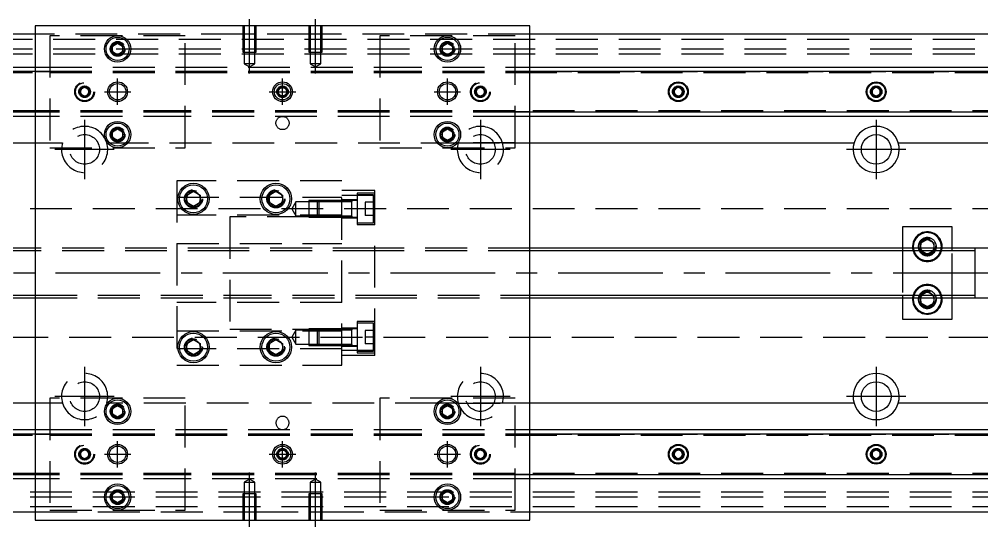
# Model space of a CAD drawing. Extents: x -10 to 725, y -280 to 77.
# Drawn here: x 180.2 to 472, y -77 to 77 of the extents above; entities that cross this region are included whole.
import ezdxf

# ---------------------------------------------------------------- set-up
doc = ezdxf.new("R2010")
doc.units = 0
doc.linetypes.add('CENTER', pattern=[50.8, 31.75, -6.35, 6.35, -6.35])
doc.linetypes.add('DASHED', pattern=[19.05, 12.7, -6.35])
doc.layers.get('0').update_dxf_attribs({"linetype": 'CONTINUOUS'})
doc.layers.add('CENTER', color=1, linetype='CENTER')

msp = doc.modelspace()

# ---------------------------------------------------------------- linework, layer by layer
at = {"color": 7, "linetype": 'CONTINUOUS'}
for p, q in [((185, 75), (185, -75)), ((335, 75), (185, 75)), ((335, -75), (335, 75)), ((185, 72.5), (0, 72.5)), ((520, 72.5), (335, 72.5)), ((208.5, 68.866026), (210, 69.73205)), ((208.5, 67.133974), (208.5, 68.866026)), ((210, 66.26795), (208.5, 67.133974)), ((210, 69.73205), (211.5, 68.866026)), ((211.5, 67.133974), (210, 66.26795)), ((211.5, 68.866026), (211.5, 67.133974)), ((308.5, 68.866026), (310, 69.73205)), ((308.5, 67.133974), (308.5, 68.866026)), ((310, 66.26795), (308.5, 67.133974)), ((310, 69.73205), (311.5, 68.866026)), ((311.5, 67.133974), (310, 66.26795)), ((311.5, 68.866026), (311.5, 67.133974)), ((0, 62.5), (185, 62.5)), ((335, 62.5), (520, 62.5)), ((0, 61.247728), (185, 61.247728)), ((335, 61.247728), (520, 61.247728)), ((378.75, 55.721688), (380, 56.443376)), ((378.75, 54.278312), (378.75, 55.721688)), ((380, 56.443376), (381.25, 55.721688)), ((381.25, 55.721688), (381.25, 54.278312)), ((438.75, 55.721688), (440, 56.443376)), ((438.75, 54.278312), (438.75, 55.721688)), ((440, 56.443376), (441.25, 55.721688)), ((441.25, 55.721688), (441.25, 54.278312)), ((380, 53.556624), (378.75, 54.278312)), ((381.25, 54.278312), (380, 53.556624)), ((440, 53.556624), (438.75, 54.278312)), ((441.25, 54.278312), (440, 53.556624)), ((185, 48.752272), (0, 48.752272)), ((185, 47.5), (0, 47.5)), ((520, 48.752272), (335, 48.752272)), ((520, 47.5), (335, 47.5)), ((208.5, 42.866026), (210, 43.73205)), ((208.5, 41.133974), (208.5, 42.866026)), ((210, 40.26795), (208.5, 41.133974)), ((210, 43.73205), (211.5, 42.866026)), ((211.5, 41.133974), (210, 40.26795)), ((211.5, 42.866026), (211.5, 41.133974)), ((308.5, 42.866026), (310, 43.73205)), ((308.5, 41.133974), (308.5, 42.866026)), ((310, 40.26795), (308.5, 41.133974)), ((310, 43.73205), (311.5, 42.866026)), ((311.5, 41.133974), (310, 40.26795)), ((311.5, 42.866026), (311.5, 41.133974)), ((86.708204, 39.5), (185, 39.5)), ((335, 39.5), (433.291796, 39.5)), ((446.708204, 39.5), (520, 39.5)), ((231, 23.6547), (233, 24.809402)), ((231, 21.3453), (231, 23.6547)), ((233, 24.809402), (235, 23.6547)), ((235, 23.6547), (235, 21.3453)), ((256, 23.6547), (258, 24.809402)), ((256, 21.3453), (256, 23.6547)), ((258, 24.809402), (260, 23.6547)), ((260, 23.6547), (260, 21.3453)), ((233, 20.190598), (231, 21.3453)), ((235, 21.3453), (233, 20.190598)), ((258, 20.190598), (256, 21.3453)), ((260, 21.3453), (258, 20.190598)), ((463, 14), (448, 14)), ((448, 14), (448, 7.5)), ((463, 7.5), (463, 14)), ((453.5, 9.1547), (455.5, 10.309402)), ((453.5, 7.5), (453.5, 9.1547)), ((455.5, 10.309402), (457.5, 9.1547)), ((457.5, 9.1547), (457.5, 7.5)), ((185, 7.5), (40.5, 7.5)), ((470, 7.5), (335, 7.5)), ((470, 7.5), (469.995, 7.5)), ((470, -7.500006), (470, 7.500006)), ((470, 6.75), (470, 7.500006)), ((470, 6.951128), (470, 7.5)), ((475, 7.5), (470, 7.5)), ((470.005, 7.5), (470, 7.5)), ((470, -6.951128), (470, 6.951128)), ((470, -6.75), (470, 6.75)), ((40.5, -7.5), (185, -7.5)), ((335, -7.5), (470, -7.5)), ((448, -7.5), (448, -14)), ((453.5, -9.1547), (453.5, -7.5)), ((457.5, -7.5), (457.5, -9.1547)), ((463, -14), (463, -7.5)), ((469.995, -7.5), (470, -7.5)), ((470, -7.500006), (470, -6.75)), ((470, -7.5), (470, -6.951128)), ((470, -7.5), (475, -7.5)), ((470, -7.5), (470.005, -7.5)), ((455.5, -10.309402), (453.5, -9.1547)), ((457.5, -9.1547), (455.5, -10.309402)), ((448, -14), (463, -14)), ((231, -21.3453), (233, -20.190598)), ((233, -20.190598), (235, -21.3453)), ((256, -21.3453), (258, -20.190598)), ((258, -20.190598), (260, -21.3453)), ((231, -23.6547), (231, -21.3453)), ((235, -21.3453), (235, -23.6547)), ((256, -23.6547), (256, -21.3453)), ((260, -21.3453), (260, -23.6547)), ((233, -24.809402), (231, -23.6547)), ((235, -23.6547), (233, -24.809402)), ((258, -24.809402), (256, -23.6547)), ((260, -23.6547), (258, -24.809402)), ((185, -39.5), (86.708204, -39.5)), ((208.5, -41.133974), (210, -40.26795)), ((210, -40.26795), (211.5, -41.133974)), ((308.5, -41.133974), (310, -40.26795)), ((310, -40.26795), (311.5, -41.133974)), ((433.291796, -39.5), (335, -39.5)), ((520, -39.5), (446.708204, -39.5)), ((208.5, -42.866026), (208.5, -41.133974)), ((210, -43.73205), (208.5, -42.866026)), ((211.5, -42.866026), (210, -43.73205)), ((211.5, -41.133974), (211.5, -42.866026)), ((308.5, -42.866026), (308.5, -41.133974)), ((310, -43.73205), (308.5, -42.866026)), ((311.5, -42.866026), (310, -43.73205)), ((311.5, -41.133974), (311.5, -42.866026)), ((0, -47.5), (185, -47.5)), ((0, -48.752272), (185, -48.752272)), ((335, -47.5), (520, -47.5)), ((335, -48.752272), (520, -48.752272)), ((378.75, -54.278312), (380, -53.556624)), ((378.75, -55.721688), (378.75, -54.278312)), ((380, -53.556624), (381.25, -54.278312)), ((381.25, -54.278312), (381.25, -55.721688)), ((438.75, -54.278312), (440, -53.556624)), ((438.75, -55.721688), (438.75, -54.278312)), ((440, -53.556624), (441.25, -54.278312)), ((441.25, -54.278312), (441.25, -55.721688)), ((380, -56.443376), (378.75, -55.721688)), ((381.25, -55.721688), (380, -56.443376)), ((440, -56.443376), (438.75, -55.721688)), ((441.25, -55.721688), (440, -56.443376)), ((185, -61.247728), (0, -61.247728)), ((520, -61.247728), (335, -61.247728)), ((185, -62.5), (0, -62.5)), ((520, -62.5), (335, -62.5)), ((208.5, -67.133974), (210, -66.26795)), ((210, -66.26795), (211.5, -67.133974)), ((308.5, -67.133974), (310, -66.26795)), ((310, -66.26795), (311.5, -67.133974)), ((208.5, -68.866026), (208.5, -67.133974)), ((210, -69.73205), (208.5, -68.866026)), ((211.5, -68.866026), (210, -69.73205)), ((211.5, -67.133974), (211.5, -68.866026)), ((308.5, -68.866026), (308.5, -67.133974)), ((310, -69.73205), (308.5, -68.866026)), ((311.5, -68.866026), (310, -69.73205)), ((311.5, -67.133974), (311.5, -68.866026)), ((0, -72.5), (185, -72.5)), ((335, -72.5), (520, -72.5)), ((185, -75), (335, -75))]:
    msp.add_line(p, q, dxfattribs=at)
at = {"color": 3, "linetype": 'DASHED'}
for p, q in [((248.000006, 75), (248.000006, 67)), ((248.35, 75), (248.35, 67)), ((251.65, 67), (251.65, 75)), ((251.999994, 67), (251.999994, 75)), ((268.000006, 75), (268.000006, 67)), ((268.35, 75), (268.35, 67)), ((271.65, 67), (271.65, 75)), ((271.999994, 67), (271.999994, 75)), ((0, 71), (520, 71)), ((248.000006, 72.5), (185, 72.5)), ((230.5, 72), (189.5, 72)), ((189.5, 72), (189.5, 38)), ((230.5, 38), (230.5, 72)), ((251.999994, 72.5), (248.000006, 72.5)), ((268.000006, 72.5), (251.999994, 72.5)), ((271.999994, 72.5), (268.000006, 72.5)), ((335, 72.5), (271.999994, 72.5)), ((289.5, 72), (289.5, 38)), ((330.5, 72), (289.5, 72)), ((330.5, 38), (330.5, 72)), ((0, 68), (520, 68)), ((211.973226, 68.326156), (212, 68)), ((311.973226, 68.326156), (312, 68)), ((0, 66.5), (520, 66.5)), ((248.000006, 67), (251.999994, 67)), ((248.35, 67), (248.35, 63.5)), ((251.65, 63.5), (251.65, 67)), ((268.000006, 67), (271.999994, 67)), ((268.35, 67), (268.35, 63.5)), ((271.65, 63.5), (271.65, 67)), ((185, 62.5), (189.5, 62.5)), ((189.5, 62.5), (230.5, 62.5)), ((230.5, 62.5), (289.5, 62.5)), ((251.65, 63.5), (248.35, 63.5)), ((248.35, 63.5), (250, 62.547372)), ((250, 62.547372), (251.65, 63.5)), ((271.65, 63.5), (268.35, 63.5)), ((268.35, 63.5), (270, 62.547372)), ((270, 62.547372), (271.65, 63.5)), ((289.5, 62.5), (330.5, 62.5)), ((330.5, 62.5), (335, 62.5)), ((0, 61.1147), (185, 61.1147)), ((0, 61.1), (189.5, 61.1)), ((0, 60.8), (189.5, 60.8)), ((185, 61.247728), (189.5, 61.247728)), ((185, 61.1147), (189.5, 61.1147)), ((189.5, 61.247728), (230.5, 61.247728)), ((189.5, 61.1147), (230.5, 61.1147)), ((189.5, 61.1), (230.5, 61.1)), ((189.5, 60.8), (230.5, 60.8)), ((230.5, 61.247728), (289.5, 61.247728)), ((230.5, 61.1147), (289.5, 61.1147)), ((230.5, 61.1), (289.5, 61.1)), ((230.5, 60.8), (289.5, 60.8)), ((289.5, 61.247728), (330.5, 61.247728)), ((289.5, 61.1147), (330.5, 61.1147)), ((289.5, 61.1), (330.5, 61.1)), ((289.5, 60.8), (330.5, 60.8)), ((330.5, 61.247728), (335, 61.247728)), ((330.5, 61.1147), (335, 61.1147)), ((330.5, 61.1), (520, 61.1)), ((330.5, 60.8), (520, 60.8)), ((335, 61.1147), (520, 61.1147)), ((198.75, 55.721688), (200, 56.443376)), ((198.75, 54.278312), (198.75, 55.721688)), ((200, 56.443376), (201.25, 55.721688)), ((201.25, 55.721688), (201.25, 54.278312)), ((318.75, 55.721688), (320, 56.443376)), ((318.75, 54.278312), (318.75, 55.721688)), ((320, 56.443376), (321.25, 55.721688)), ((321.25, 55.721688), (321.25, 54.278312)), ((198.5, 55), (198.52041, 55.24661)), ((200, 53.556624), (198.75, 54.278312)), ((201.25, 54.278312), (200, 53.556624)), ((318.5, 55), (318.52041, 55.24661)), ((320, 53.556624), (318.75, 54.278312)), ((321.25, 54.278312), (320, 53.556624)), ((378.5, 55), (378.52041, 55.24661)), ((438.5, 55), (438.52041, 55.24661)), ((189.5, 49.2), (0, 49.2)), ((189.5, 48.9), (0, 48.9)), ((185, 48.8853), (0, 48.8853)), ((189.5, 48.8853), (185, 48.8853)), ((189.5, 48.752272), (185, 48.752272)), ((189.5, 47.5), (185, 47.5)), ((230.5, 49.2), (189.5, 49.2)), ((230.5, 48.9), (189.5, 48.9)), ((230.5, 48.8853), (189.5, 48.8853)), ((230.5, 48.752272), (189.5, 48.752272)), ((230.5, 47.5), (189.5, 47.5)), ((289.5, 49.2), (230.5, 49.2)), ((289.5, 48.9), (230.5, 48.9)), ((289.5, 48.8853), (230.5, 48.8853)), ((289.5, 48.752272), (230.5, 48.752272)), ((289.5, 47.5), (230.5, 47.5)), ((330.5, 49.2), (289.5, 49.2)), ((330.5, 48.9), (289.5, 48.9)), ((330.5, 48.8853), (289.5, 48.8853)), ((330.5, 48.752272), (289.5, 48.752272)), ((330.5, 47.5), (289.5, 47.5)), ((520, 49.2), (330.5, 49.2)), ((520, 48.9), (330.5, 48.9)), ((335, 48.8853), (330.5, 48.8853)), ((335, 48.752272), (330.5, 48.752272)), ((335, 47.5), (330.5, 47.5)), ((520, 48.8853), (335, 48.8853)), ((208, 42), (208.030168, 42.346066)), ((311.973226, 42.326156), (312, 42)), ((185, 39.5), (193.291796, 39.5)), ((189.5, 38), (230.5, 38)), ((206.708204, 39.5), (306.877502, 39.5)), ((289.5, 38), (330.5, 38)), ((306.877502, 39.5), (307.55051, 39.5)), ((307.55051, 39.5), (312.44949, 39.5)), ((312.44949, 39.5), (313.122498, 39.5)), ((313.122498, 39.5), (330.5, 39.5)), ((330.5, 39.5), (313.291796, 39.5)), ((326.708204, 39.5), (335, 39.5)), ((228, 28), (228, -28)), ((278, 28), (228, 28)), ((278, -28), (278, 28)), ((288, 25), (278, 25)), ((288, 23.49468), (278, 23.49468)), ((282.6, 24.235572), (282.6, 14.735572)), ((288, 24.235572), (282.6, 24.235572)), ((287.6, 23.735572), (282.6, 23.735572)), ((287.6, 15.235572), (287.6, 23.735572)), ((288, 23.49468), (288, 25)), ((288, -23.49468), (288, 23.49468)), ((228, 23), (278, 23)), ((230.5, 22.5), (230.512884, 22.753488)), ((255.5, 22.5), (255.52689, 22.865682)), ((264, 21.585572), (262.787564, 19.485572)), ((264, 17.385572), (264, 21.585572)), ((268, 21.585572), (264, 21.585572)), ((268, 21.985566), (268, 16.985576)), ((270.999994, 21.985566), (268, 21.985566)), ((270.6, 21.585572), (268, 21.585572)), ((271, 21.985572), (270.6, 21.585572)), ((270.6, 17.385572), (270.6, 21.585572)), ((278, 21.585572), (270.6, 21.585572)), ((278, 21.985566), (270.999994, 21.985566)), ((271, 21.985572), (271, 16.985572)), ((278, 21.985572), (271, 21.985572)), ((282.6, 22.235572), (278, 22.235572)), ((281.005, 21.985572), (278, 21.985572)), ((281, 21.585572), (278, 21.585572)), ((282.6, 21.985572), (280.995, 21.985572)), ((281, 16.985566), (281, 21.985576)), ((281, 16.985566), (281, 21.985576)), ((281, 21.585572), (281, 21.985576)), ((281, 21.728174), (281, 21.985572)), ((281, 21.985572), (281, 21.728122)), ((281, 17.24302), (281, 21.728174)), ((281, 17.385572), (281, 21.585572)), ((285.1, 21.485572), (285.1, 19.485572)), ((287.6, 21.485572), (285.1, 21.485572)), ((520, 19.5), (61.969694, 19.5)), ((262.787564, 19.485572), (264, 17.385572)), ((287.6, 19.485572), (285.1, 19.485572)), ((285.1, 19.485572), (285.1, 17.485572)), ((278, 17.5), (228, 17.5)), ((244, 17), (244, -17)), ((268, 17), (244, 17)), ((264, 17.385572), (268, 17.385572)), ((268, 17.385572), (270.6, 17.385572)), ((270.985572, 17), (268, 17)), ((268, 16.985576), (270.999994, 16.985576)), ((270.6, 17.385572), (278, 17.385572)), ((270.6, 17.385572), (271, 16.985572)), ((278, 17), (270.985572, 17)), ((270.999994, 16.985576), (278, 16.985576)), ((271, 16.985572), (278, 16.985572)), ((278, 17.385572), (281, 17.385572)), ((278, 16.985572), (281.005, 16.985572)), ((278, 16.735572), (282.6, 16.735572)), ((280.995, 16.985572), (282.6, 16.985572)), ((281, 16.985566), (281, 17.385572)), ((281, 17.243038), (281, 16.985572)), ((281, 16.985572), (281, 17.24302)), ((282.6, 15.235572), (287.6, 15.235572)), ((282.6, 14.735572), (288, 14.735572)), ((287.6, 17.485572), (285.1, 17.485572)), ((228, 9), (278, 9)), ((244, 7.5), (185, 7.5)), ((244, 6.75), (185, 6.75)), ((288, 7.5), (244, 7.5)), ((288, 6.75), (244, 6.75)), ((335, 7.5), (288, 7.5)), ((335, 6.75), (288, 6.75)), ((448, 7.5), (448, 6.75)), ((448, 6.75), (448, -6.75)), ((453.5, 6.8453), (453.5, 7.5)), ((453.665064, 6.75), (453.5, 6.8453)), ((455.5, 5.690598), (453.665064, 6.75)), ((457.334936, 6.75), (455.5, 5.690598)), ((457.5, 6.8453), (457.334936, 6.75)), ((457.5, 7.5), (457.5, 6.8453)), ((457.983582, 8.286038), (458, 8)), ((463, 6.75), (463, 7.5)), ((463, -6.75), (463, 6.75)), ((453.665064, -6.75), (455.5, -5.690598)), ((455.5, -5.690598), (457.334936, -6.75)), ((185, -6.75), (244, -6.75)), ((185, -7.5), (244, -7.5)), ((244, -6.75), (288, -6.75)), ((244, -7.5), (288, -7.5)), ((288, -6.75), (335, -6.75)), ((288, -7.5), (335, -7.5)), ((448, -6.75), (448, -7.5)), ((453, -8), (453.018502, -7.696412)), ((453.5, -6.8453), (453.665064, -6.75)), ((453.5, -7.5), (453.5, -6.8453)), ((457.334936, -6.75), (457.5, -6.8453)), ((457.5, -6.8453), (457.5, -7.5)), ((463, -7.5), (463, -6.75)), ((278, -9), (228, -9)), ((228, -17.5), (278, -17.5)), ((244, -17), (268, -17)), ((264, -17.385572), (262.787564, -19.485572)), ((264, -21.585572), (264, -17.385572)), ((268, -17.385572), (264, -17.385572)), ((268, -16.985576), (268, -21.985566)), ((270.999994, -16.985576), (268, -16.985576)), ((268, -17), (270.985572, -17)), ((270.6, -17.385572), (268, -17.385572)), ((271, -16.985572), (270.6, -17.385572)), ((270.6, -21.585572), (270.6, -17.385572)), ((278, -17.385572), (270.6, -17.385572)), ((270.985572, -17), (278, -17)), ((278, -16.985576), (270.999994, -16.985576)), ((271, -16.985572), (271, -21.985572)), ((278, -16.985572), (271, -16.985572)), ((282.6, -16.735572), (278, -16.735572)), ((281.005, -16.985572), (278, -16.985572)), ((281, -17.385572), (278, -17.385572)), ((282.6, -16.985572), (280.995, -16.985572)), ((281, -21.985576), (281, -16.985566)), ((281, -17.385572), (281, -16.985566)), ((281, -17.24297), (281, -16.985572)), ((281, -16.985572), (281, -17.24302)), ((281, -21.728122), (281, -17.24297)), ((281, -21.585572), (281, -17.385572)), ((282.6, -14.735572), (282.6, -24.235572)), ((288, -14.735572), (282.6, -14.735572)), ((287.6, -15.235572), (282.6, -15.235572)), ((285.1, -17.485572), (285.1, -19.485572)), ((287.6, -17.485572), (285.1, -17.485572)), ((287.6, -23.735572), (287.6, -15.235572)), ((61.969694, -19.5), (520, -19.5)), ((262.787564, -19.485572), (264, -21.585572)), ((285.1, -19.485572), (285.1, -21.485572)), ((287.6, -19.485572), (285.1, -19.485572)), ((278, -23), (228, -23)), ((235.483582, -22.213962), (235.5, -22.5)), ((260.483582, -22.213962), (260.5, -22.5)), ((264, -21.585572), (268, -21.585572)), ((268, -21.585572), (270.6, -21.585572)), ((268, -21.985566), (270.999994, -21.985566)), ((270.6, -21.585572), (278, -21.585572)), ((270.6, -21.585572), (271, -21.985572)), ((270.999994, -21.985566), (278, -21.985566)), ((271, -21.985572), (278, -21.985572)), ((278, -21.585572), (281, -21.585572)), ((278, -21.985572), (281.005, -21.985572)), ((278, -22.235572), (282.6, -22.235572)), ((280.995, -21.985572), (282.6, -21.985572)), ((281, -21.985576), (281, -21.585572)), ((281, -21.728104), (281, -21.985572)), ((281, -21.985572), (281, -21.728122)), ((287.6, -21.485572), (285.1, -21.485572)), ((288, -23.49468), (278, -23.49468)), ((288, -25), (278, -25)), ((282.6, -23.735572), (287.6, -23.735572)), ((282.6, -24.235572), (288, -24.235572)), ((288, -25), (288, -23.49468)), ((228, -28), (278, -28)), ((193.291796, -39.5), (185, -39.5)), ((230.5, -38), (189.5, -38)), ((189.5, -38), (189.5, -72)), ((306.877502, -39.5), (206.708204, -39.5)), ((230.5, -72), (230.5, -38)), ((330.5, -38), (289.5, -38)), ((289.5, -38), (289.5, -72)), ((307.55051, -39.5), (306.877502, -39.5)), ((312.44949, -39.5), (307.55051, -39.5)), ((313.122498, -39.5), (312.44949, -39.5)), ((330.5, -39.5), (313.122498, -39.5)), ((313.291796, -39.5), (330.5, -39.5)), ((335, -39.5), (326.708204, -39.5)), ((330.5, -72), (330.5, -38)), ((208, -42), (208.030168, -41.653934)), ((311.973226, -41.673844), (312, -42)), ((0, -48.8853), (185, -48.8853)), ((0, -48.9), (189.5, -48.9)), ((0, -49.2), (189.5, -49.2)), ((185, -47.5), (189.5, -47.5)), ((185, -48.752272), (189.5, -48.752272)), ((185, -48.8853), (189.5, -48.8853)), ((189.5, -47.5), (230.5, -47.5)), ((189.5, -48.752272), (230.5, -48.752272)), ((189.5, -48.8853), (230.5, -48.8853)), ((189.5, -48.9), (230.5, -48.9)), ((189.5, -49.2), (230.5, -49.2)), ((230.5, -47.5), (289.5, -47.5)), ((230.5, -48.752272), (289.5, -48.752272)), ((230.5, -48.8853), (289.5, -48.8853)), ((230.5, -48.9), (289.5, -48.9)), ((230.5, -49.2), (289.5, -49.2)), ((289.5, -47.5), (330.5, -47.5)), ((289.5, -48.752272), (330.5, -48.752272)), ((289.5, -48.8853), (330.5, -48.8853)), ((289.5, -48.9), (330.5, -48.9)), ((289.5, -49.2), (330.5, -49.2)), ((330.5, -47.5), (335, -47.5)), ((330.5, -48.752272), (335, -48.752272)), ((330.5, -48.8853), (335, -48.8853)), ((330.5, -48.9), (520, -48.9)), ((330.5, -49.2), (520, -49.2)), ((335, -48.8853), (520, -48.8853)), ((198.5, -55), (198.52041, -54.75339)), ((198.75, -54.278312), (200, -53.556624)), ((198.75, -55.721688), (198.75, -54.278312)), ((200, -53.556624), (201.25, -54.278312)), ((201.25, -54.278312), (201.25, -55.721688)), ((318.75, -54.278312), (320, -53.556624)), ((318.75, -55.721688), (318.75, -54.278312)), ((320, -53.556624), (321.25, -54.278312)), ((321.25, -54.278312), (321.25, -55.721688)), ((321.477374, -54.74045), (321.5, -55)), ((381.477374, -54.74045), (381.5, -55)), ((441.477374, -54.74045), (441.5, -55)), ((200, -56.443376), (198.75, -55.721688)), ((201.25, -55.721688), (200, -56.443376)), ((320, -56.443376), (318.75, -55.721688)), ((321.25, -55.721688), (320, -56.443376)), ((189.5, -60.8), (0, -60.8)), ((189.5, -61.1), (0, -61.1)), ((185, -61.1147), (0, -61.1147)), ((189.5, -61.1147), (185, -61.1147)), ((189.5, -61.247728), (185, -61.247728)), ((230.5, -60.8), (189.5, -60.8)), ((230.5, -61.1), (189.5, -61.1)), ((230.5, -61.1147), (189.5, -61.1147)), ((230.5, -61.247728), (189.5, -61.247728)), ((289.5, -60.8), (230.5, -60.8)), ((289.5, -61.1), (230.5, -61.1)), ((289.5, -61.1147), (230.5, -61.1147)), ((289.5, -61.247728), (230.5, -61.247728)), ((330.5, -60.8), (289.5, -60.8)), ((330.5, -61.1), (289.5, -61.1)), ((330.5, -61.1147), (289.5, -61.1147)), ((330.5, -61.247728), (289.5, -61.247728)), ((520, -60.8), (330.5, -60.8)), ((520, -61.1), (330.5, -61.1)), ((335, -61.1147), (330.5, -61.1147)), ((335, -61.247728), (330.5, -61.247728)), ((520, -61.1147), (335, -61.1147)), ((189.5, -62.5), (185, -62.5)), ((230.5, -62.5), (189.5, -62.5)), ((289.5, -62.5), (230.5, -62.5)), ((250, -62.547372), (248.35, -63.5)), ((248.35, -63.5), (250, -63.5)), ((248.35, -63.5), (248.35, -67)), ((251.65, -63.5), (250, -62.547372)), ((250, -63.5), (251.65, -63.5)), ((251.65, -67), (251.65, -63.5)), ((270, -62.547372), (268.35, -63.5)), ((268.35, -63.5), (270, -63.5)), ((268.35, -63.5), (268.35, -67)), ((271.65, -63.5), (270, -62.547372)), ((270, -63.5), (271.65, -63.5)), ((271.65, -67), (271.65, -63.5)), ((330.5, -62.5), (289.5, -62.5)), ((335, -62.5), (330.5, -62.5)), ((520, -66.5), (0, -66.5)), ((251.999994, -67), (248.000006, -67)), ((248.000006, -67), (248.000006, -75)), ((248.35, -67), (248.35, -75)), ((251.65, -75), (251.65, -67)), ((251.999994, -75), (251.999994, -67)), ((271.999994, -67), (268.000006, -67)), ((268.000006, -67), (268.000006, -75)), ((268.35, -67), (268.35, -75)), ((271.65, -75), (271.65, -67)), ((271.999994, -75), (271.999994, -67)), ((520, -68), (0, -68)), ((211.973226, -67.673844), (212, -68)), ((311.973226, -67.673844), (312, -68)), ((520, -71), (0, -71)), ((185, -72.5), (248.000006, -72.5)), ((189.5, -72), (230.5, -72)), ((248.000006, -72.5), (251.999994, -72.5)), ((251.999994, -72.5), (268.000006, -72.5)), ((268.000006, -72.5), (271.999994, -72.5)), ((271.999994, -72.5), (335, -72.5)), ((289.5, -72), (330.5, -72))]:
    msp.add_line(p, q, dxfattribs=at)
at = {"color": 3, "linetype": 'CONTINUOUS'}
for p, q in [((185, 6.75), (40.5, 6.75)), ((470, 6.75), (335, 6.75)), ((40.5, -6.75), (185, -6.75)), ((335, -6.75), (470, -6.75))]:
    msp.add_line(p, q, dxfattribs=at)
at = {"color": 7, "linetype": 'CONTINUOUS'}
for centre, radius in [((210, 68), 4), ((210, 68), 3.5), ((310, 68), 4), ((310, 68), 3.5), ((210, 55), 2.5), ((260, 55), 3), ((260, 55), 2.5), ((310, 55), 2.5), ((380, 55), 3), ((380, 55), 2.75), ((440, 55), 3), ((440, 55), 2.75), ((210, 42), 4), ((210, 42), 3.5), ((310, 42), 4), ((310, 42), 3.5), ((440, 37.5), 4.5), ((233, 22.5), 4.75), ((233, 22.5), 4.25), ((258, 22.5), 4.75), ((258, 22.5), 4.25), ((233, -22.5), 4.75), ((233, -22.5), 4.25), ((258, -22.5), 4.75), ((258, -22.5), 4.25), ((440, -37.5), 4.5), ((210, -42), 4), ((210, -42), 3.5), ((310, -42), 4), ((310, -42), 3.5), ((210, -55), 2.5), ((260, -55), 3), ((260, -55), 2.5), ((310, -55), 2.5), ((380, -55), 3), ((380, -55), 2.75), ((440, -55), 3), ((440, -55), 2.75), ((210, -68), 4), ((310, -68), 4), ((210, -68), 3.5), ((310, -68), 3.5)]:
    msp.add_circle(centre, radius, dxfattribs=at)
at = {"color": 3, "linetype": 'DASHED'}
for centre, radius in [((210, 68), 2.25), ((310, 68), 2.25), ((210, 68), 2), ((310, 68), 2), ((200, 55), 3), ((200, 55), 2.75), ((200, 55), 1.75), ((200, 55), 1.5), ((260, 55), 1.75), ((260, 55), 1.5), ((260, 55), 1.25), ((320, 55), 3), ((320, 55), 2.75), ((320, 55), 1.75), ((320, 55), 1.5), ((380, 55), 1.75), ((380, 55), 1.5), ((440, 55), 1.75), ((440, 55), 1.5), ((260, 45.5), 2), ((210, 42), 2.25), ((210, 42), 2), ((310, 42), 2.25), ((310, 42), 2), ((200, 37.5), 4.5), ((320, 37.5), 4.5), ((233, 22.5), 2.75), ((233, 22.5), 2.5), ((258, 22.5), 2.75), ((258, 22.5), 2.5), ((455.5, 8), 2.5), ((455.5, -8), 2.5), ((233, -22.5), 2.75), ((233, -22.5), 2.5), ((258, -22.5), 2.75), ((258, -22.5), 2.5), ((200, -37.5), 4.5), ((320, -37.5), 4.5), ((210, -42), 2.25), ((210, -42), 2), ((310, -42), 2.25), ((310, -42), 2), ((200, -55), 3), ((200, -55), 2.75), ((320, -55), 3), ((320, -55), 2.75), ((200, -55), 1.75), ((200, -55), 1.5), ((260, -55), 1.75), ((260, -55), 1.5), ((260, -55), 1.25), ((320, -55), 1.75), ((320, -55), 1.5), ((380, -55), 1.75), ((380, -55), 1.5), ((440, -55), 1.75), ((440, -55), 1.5), ((210, -68), 2.25), ((210, -68), 2), ((310, -68), 2.25), ((310, -68), 2)]:
    msp.add_circle(centre, radius, dxfattribs=at)
at = {"color": 3, "linetype": 'CONTINUOUS'}
for centre in [(210, 55), (310, 55), (210, -55), (310, -55)]:
    msp.add_circle(centre, 3, dxfattribs=at)
at = {"color": 7, "linetype": 'CONTINUOUS'}
for centre, radius, start, end in [((210, 68), 1.65, 155.380023, 180), ((210, 68), 1.65, 180, 204.619977), ((210, 68), 1.65, 144.619977, 155.380023), ((210, 68), 1.65, 204.619977, 215.380023), ((210, 68), 1.65, 95.380023, 144.619977), ((210, 68), 1.65, 84.619977, 95.380023), ((210, 68), 1.65, 35.380023, 84.619977), ((210, 68), 1.65, 24.619977, 35.380023), ((210, 68), 1.65, 324.619977, 335.380023), ((210, 68), 1.65, 335.380023, 24.619977), ((310, 68), 1.65, 155.380023, 180), ((310, 68), 1.65, 180, 204.619977), ((310, 68), 1.65, 144.619977, 155.380023), ((310, 68), 1.65, 204.619977, 215.380023), ((310, 68), 1.65, 95.380023, 144.619977), ((310, 68), 1.65, 84.619977, 95.380023), ((310, 68), 1.65, 35.380023, 84.619977), ((310, 68), 1.65, 24.619977, 35.380023), ((310, 68), 1.65, 324.619977, 335.380023), ((310, 68), 1.65, 335.380023, 24.619977), ((210, 68), 1.65, 215.380023, 264.619977), ((210, 68), 1.65, 264.619977, 275.380023), ((210, 68), 1.65, 275.380023, 324.619977), ((310, 68), 1.65, 215.380023, 264.619977), ((310, 68), 1.65, 264.619977, 275.380023), ((310, 68), 1.65, 275.380023, 324.619977), ((380, 55), 1.25, 120, 180), ((380, 55), 1.25, 60, 120), ((380, 55), 1.25, 0, 60), ((440, 55), 1.25, 120, 180), ((440, 55), 1.25, 60, 120), ((440, 55), 1.25, 0, 60), ((380, 55), 1.25, 180, 240), ((380, 55), 1.25, 240, 300), ((380, 55), 1.25, 300, 0), ((440, 55), 1.25, 180, 240), ((440, 55), 1.25, 240, 300), ((440, 55), 1.25, 300, 0), ((440, 37.5), 7, 16.60155, 163.39845), ((210, 42), 1.65, 155.380023, 180), ((210, 42), 1.65, 180, 204.619977), ((210, 42), 1.65, 144.619977, 155.380023), ((210, 42), 1.65, 204.619977, 215.380023), ((210, 42), 1.65, 95.380023, 144.619977), ((210, 42), 1.65, 215.380023, 264.619977), ((210, 42), 1.65, 84.619977, 95.380023), ((210, 42), 1.65, 35.380023, 84.619977), ((210, 42), 1.65, 275.380023, 324.619977), ((210, 42), 1.65, 24.619977, 35.380023), ((210, 42), 1.65, 324.619977, 335.380023), ((210, 42), 1.65, 335.380023, 24.619977), ((310, 42), 1.65, 155.380023, 180), ((310, 42), 1.65, 180, 204.619977), ((310, 42), 1.65, 144.619977, 155.380023), ((310, 42), 1.65, 204.619977, 215.380023), ((310, 42), 1.65, 95.380023, 144.619977), ((310, 42), 1.65, 215.380023, 264.619977), ((310, 42), 1.65, 84.619977, 95.380023), ((310, 42), 1.65, 35.380023, 84.619977), ((310, 42), 1.65, 275.380023, 324.619977), ((310, 42), 1.65, 24.619977, 35.380023), ((310, 42), 1.65, 324.619977, 335.380023), ((310, 42), 1.65, 335.380023, 24.619977), ((210, 42), 1.65, 264.619977, 275.380023), ((310, 42), 1.65, 264.619977, 275.380023), ((440, 37.5), 7, 163.39845, 16.60155), ((233, 22.5), 2.1, 137.75279, 162.24721), ((233, 22.5), 2.1, 102.24721, 137.75279), ((233, 22.5), 2.1, 77.75279, 102.24721), ((233, 22.5), 2.1, 42.24721, 77.75279), ((233, 22.5), 2.1, 17.75279, 42.24721), ((258, 22.5), 2.1, 137.75279, 162.24721), ((258, 22.5), 2.1, 102.24721, 137.75279), ((258, 22.5), 2.1, 77.75279, 102.24721), ((258, 22.5), 2.1, 42.24721, 77.75279), ((258, 22.5), 2.1, 17.75279, 42.24721), ((233, 22.5), 2.1, 162.24721, 180), ((233, 22.5), 2.1, 180, 197.75279), ((233, 22.5), 2.1, 197.75279, 222.24721), ((233, 22.5), 2.1, 222.24721, 257.75279), ((233, 22.5), 2.1, 257.75279, 282.24721), ((233, 22.5), 2.1, 282.24721, 317.75279), ((233, 22.5), 2.1, 317.75279, 342.24721), ((233, 22.5), 2.1, 342.24721, 17.75279), ((258, 22.5), 2.1, 162.24721, 180), ((258, 22.5), 2.1, 180, 197.75279), ((258, 22.5), 2.1, 197.75279, 222.24721), ((258, 22.5), 2.1, 222.24721, 257.75279), ((258, 22.5), 2.1, 257.75279, 282.24721), ((258, 22.5), 2.1, 282.24721, 317.75279), ((258, 22.5), 2.1, 317.75279, 342.24721), ((258, 22.5), 2.1, 342.24721, 17.75279), ((455.5, 8), 4.5, 0, 186.37937), ((455.5, 8), 4.25, 0, 186.756327), ((455.5, 8), 2.1, 137.75279, 162.24721), ((455.5, 8), 2.1, 102.24721, 137.75279), ((455.5, 8), 2.1, 77.75279, 102.24721), ((455.5, 8), 2.1, 42.24721, 77.75279), ((455.5, 8), 2.1, 17.75279, 42.24721), ((455.5, 8), 2.1, 162.24721, 180), ((455.5, 8), 2.1, 180, 193.774147), ((455.5, 8), 2.1, 193.774147, 197.75279), ((455.5, 8), 2.1, 197.75279, 216.529607), ((455.5, 8), 2.1, 216.529607, 222.24721), ((455.5, 8), 2.1, 222.24721, 257.75279), ((455.5, 8), 2.1, 257.75279, 282.24721), ((455.5, 8), 2.1, 282.24721, 317.75279), ((455.5, 8), 2.1, 317.75279, 323.470393), ((455.5, 8), 2.1, 323.470393, 342.24721), ((455.5, 8), 2.1, 346.225853, 17.75279), ((455.5, 8), 2.1, 342.24721, 346.225853), ((455.5, 8), 4.25, 353.243673, 0), ((455.5, 8), 4.5, 353.62063, 0), ((455.5, -8), 4.5, 173.62063, 0), ((455.5, -8), 4.25, 173.243673, 0), ((455.5, -8), 2.1, 166.225853, 180), ((455.5, -8), 2.1, 180, 197.75279), ((455.5, -8), 2.1, 162.24721, 166.225853), ((455.5, -8), 2.1, 143.470393, 162.24721), ((455.5, -8), 2.1, 197.75279, 222.24721), ((455.5, -8), 2.1, 137.75279, 143.470393), ((455.5, -8), 2.1, 102.24721, 137.75279), ((455.5, -8), 2.1, 77.75279, 102.24721), ((455.5, -8), 2.1, 42.24721, 77.75279), ((455.5, -8), 2.1, 36.529607, 42.24721), ((455.5, -8), 2.1, 317.75279, 342.24721), ((455.5, -8), 2.1, 17.75279, 36.529607), ((455.5, -8), 2.1, 13.774147, 17.75279), ((455.5, -8), 2.1, 342.24721, 13.774147), ((455.5, -8), 4.25, 0, 6.756327), ((455.5, -8), 4.5, 0, 6.37937), ((455.5, -8), 2.1, 222.24721, 257.75279), ((455.5, -8), 2.1, 257.75279, 282.24721), ((455.5, -8), 2.1, 282.24721, 317.75279), ((233, -22.5), 2.1, 77.75279, 102.24721), ((258, -22.5), 2.1, 77.75279, 102.24721), ((233, -22.5), 2.1, 162.24721, 180), ((233, -22.5), 2.1, 180, 197.75279), ((233, -22.5), 2.1, 137.75279, 162.24721), ((233, -22.5), 2.1, 197.75279, 222.24721), ((233, -22.5), 2.1, 102.24721, 137.75279), ((233, -22.5), 2.1, 42.24721, 77.75279), ((233, -22.5), 2.1, 17.75279, 42.24721), ((233, -22.5), 2.1, 317.75279, 342.24721), ((233, -22.5), 2.1, 342.24721, 17.75279), ((258, -22.5), 2.1, 162.24721, 180), ((258, -22.5), 2.1, 180, 197.75279), ((258, -22.5), 2.1, 137.75279, 162.24721), ((258, -22.5), 2.1, 197.75279, 222.24721), ((258, -22.5), 2.1, 102.24721, 137.75279), ((258, -22.5), 2.1, 42.24721, 77.75279), ((258, -22.5), 2.1, 17.75279, 42.24721), ((258, -22.5), 2.1, 317.75279, 342.24721), ((258, -22.5), 2.1, 342.24721, 17.75279), ((233, -22.5), 2.1, 222.24721, 257.75279), ((233, -22.5), 2.1, 257.75279, 282.24721), ((233, -22.5), 2.1, 282.24721, 317.75279), ((258, -22.5), 2.1, 222.24721, 257.75279), ((258, -22.5), 2.1, 257.75279, 282.24721), ((258, -22.5), 2.1, 282.24721, 317.75279), ((440, -37.5), 7, 343.39845, 196.60155), ((210, -42), 1.65, 95.380023, 144.619977), ((210, -42), 1.65, 84.619977, 95.380023), ((210, -42), 1.65, 35.380023, 84.619977), ((310, -42), 1.65, 95.380023, 144.619977), ((310, -42), 1.65, 84.619977, 95.380023), ((310, -42), 1.65, 35.380023, 84.619977), ((440, -37.5), 7, 196.60155, 343.39845), ((210, -42), 1.65, 155.380023, 180), ((210, -42), 1.65, 180, 204.619977), ((210, -42), 1.65, 144.619977, 155.380023), ((210, -42), 1.65, 204.619977, 215.380023), ((210, -42), 1.65, 215.380023, 264.619977), ((210, -42), 1.65, 264.619977, 275.380023), ((210, -42), 1.65, 275.380023, 324.619977), ((210, -42), 1.65, 24.619977, 35.380023), ((210, -42), 1.65, 324.619977, 335.380023), ((210, -42), 1.65, 335.380023, 24.619977), ((310, -42), 1.65, 155.380023, 180), ((310, -42), 1.65, 180, 204.619977), ((310, -42), 1.65, 144.619977, 155.380023), ((310, -42), 1.65, 204.619977, 215.380023), ((310, -42), 1.65, 215.380023, 264.619977), ((310, -42), 1.65, 264.619977, 275.380023), ((310, -42), 1.65, 275.380023, 324.619977), ((310, -42), 1.65, 24.619977, 35.380023), ((310, -42), 1.65, 324.619977, 335.380023), ((310, -42), 1.65, 335.380023, 24.619977), ((380, -55), 1.25, 120, 180), ((380, -55), 1.25, 180, 240), ((380, -55), 1.25, 60, 120), ((380, -55), 1.25, 0, 60), ((380, -55), 1.25, 300, 0), ((440, -55), 1.25, 120, 180), ((440, -55), 1.25, 180, 240), ((440, -55), 1.25, 60, 120), ((440, -55), 1.25, 0, 60), ((440, -55), 1.25, 300, 0), ((380, -55), 1.25, 240, 300), ((440, -55), 1.25, 240, 300), ((210, -68), 1.65, 144.619977, 155.380023), ((210, -68), 1.65, 95.380023, 144.619977), ((210, -68), 1.65, 84.619977, 95.380023), ((210, -68), 1.65, 35.380023, 84.619977), ((210, -68), 1.65, 24.619977, 35.380023), ((310, -68), 1.65, 144.619977, 155.380023), ((310, -68), 1.65, 95.380023, 144.619977), ((310, -68), 1.65, 84.619977, 95.380023), ((310, -68), 1.65, 35.380023, 84.619977), ((310, -68), 1.65, 24.619977, 35.380023), ((210, -68), 1.65, 155.380023, 180), ((210, -68), 1.65, 180, 204.619977), ((210, -68), 1.65, 204.619977, 215.380023), ((210, -68), 1.65, 215.380023, 264.619977), ((210, -68), 1.65, 264.619977, 275.380023), ((210, -68), 1.65, 275.380023, 324.619977), ((210, -68), 1.65, 324.619977, 335.380023), ((210, -68), 1.65, 335.380023, 24.619977), ((310, -68), 1.65, 155.380023, 180), ((310, -68), 1.65, 180, 204.619977), ((310, -68), 1.65, 204.619977, 215.380023), ((310, -68), 1.65, 215.380023, 264.619977), ((310, -68), 1.65, 264.619977, 275.380023), ((310, -68), 1.65, 275.380023, 324.619977), ((310, -68), 1.65, 324.619977, 335.380023), ((310, -68), 1.65, 335.380023, 24.619977)]:
    msp.add_arc(centre, radius, start, end, dxfattribs=at)
at = {"color": 3, "linetype": 'DASHED'}
for centre, radius, start, end in [((200, 55), 1.25, 120, 180), ((200, 55), 1.25, 60, 120), ((200, 55), 1.25, 0, 60), ((320, 55), 1.25, 120, 180), ((320, 55), 1.25, 60, 120), ((320, 55), 1.25, 0, 60), ((200, 55), 1.25, 180, 240), ((200, 55), 1.25, 240, 300), ((200, 55), 1.25, 300, 0), ((320, 55), 1.25, 180, 240), ((320, 55), 1.25, 240, 300), ((320, 55), 1.25, 300, 0), ((200, 37.5), 7, 16.60155, 163.39845), ((320, 37.5), 7, 16.60155, 163.39845), ((200, 37.5), 7, 163.39845, 16.60155), ((320, 37.5), 7, 163.39845, 16.60155), ((455.5, 8), 2.75, 349.524318, 180), ((455.5, 8), 4.5, 186.37937, 196.12762), ((455.5, 8), 4.5, 196.12762, 343.87238), ((455.5, 8), 4.25, 186.756327, 197.104635), ((455.5, 8), 4.25, 197.104635, 342.895365), ((455.5, 8), 2.75, 180, 190.475682), ((455.5, 8), 2.75, 190.475682, 207.035692), ((455.5, 8), 2.75, 207.035692, 332.964308), ((455.5, 8), 2.75, 332.964308, 349.524318), ((455.5, 8), 4.25, 342.895365, 353.243673), ((455.5, 8), 4.5, 343.87238, 353.62063), ((455.5, -8), 4.5, 16.12762, 163.87238), ((455.5, -8), 4.25, 17.104635, 162.895365), ((455.5, -8), 2.75, 27.035692, 152.964308), ((455.5, -8), 4.5, 163.87238, 173.62063), ((455.5, -8), 4.25, 162.895365, 173.243673), ((455.5, -8), 2.75, 180, 10.475682), ((455.5, -8), 2.75, 169.524318, 180), ((455.5, -8), 2.75, 152.964308, 169.524318), ((455.5, -8), 2.75, 10.475682, 27.035692), ((455.5, -8), 4.25, 6.756327, 17.104635), ((455.5, -8), 4.5, 6.37937, 16.12762), ((200, -37.5), 7, 343.39845, 196.60155), ((320, -37.5), 7, 343.39845, 196.60155), ((200, -37.5), 7, 196.60155, 343.39845), ((320, -37.5), 7, 196.60155, 343.39845), ((260, -45.5), 2, 90, 270), ((260, -45.5), 2, 270, 90), ((200, -55), 1.25, 120, 180), ((200, -55), 1.25, 180, 240), ((200, -55), 1.25, 60, 120), ((200, -55), 1.25, 0, 60), ((200, -55), 1.25, 300, 0), ((320, -55), 1.25, 120, 180), ((320, -55), 1.25, 180, 240), ((320, -55), 1.25, 60, 120), ((320, -55), 1.25, 0, 60), ((320, -55), 1.25, 300, 0), ((200, -55), 1.25, 240, 300), ((320, -55), 1.25, 240, 300)]:
    msp.add_arc(centre, radius, start, end, dxfattribs=at)
at = {"layer": 'CENTER', "color": 1, "linetype": 'CENTER'}
for p, q in [((250, 60.547372), (250, 77)), ((270, 60.547372), (270, 77)), ((210, 51), (210, 59)), ((260, 51), (260, 59)), ((310, 51), (310, 59)), ((206, 55), (214, 55)), ((256, 55), (264, 55)), ((306, 55), (314, 55)), ((200, 46.5), (200, 28.5)), ((320, 46.5), (320, 28.5)), ((440, 46.5), (440, 28.5)), ((209, 37.5), (191, 37.5)), ((329, 37.5), (311, 37.5)), ((449, 37.5), (431, 37.5)), ((578.492256, 0), (-10.32213, 0)), ((200, -28.5), (200, -46.5)), ((320, -28.5), (320, -46.5)), ((440, -28.5), (440, -46.5)), ((209, -37.5), (191, -37.5)), ((329, -37.5), (311, -37.5)), ((449, -37.5), (431, -37.5)), ((210, -59), (210, -51)), ((260, -59), (260, -51)), ((310, -59), (310, -51)), ((206, -55), (214, -55)), ((256, -55), (264, -55)), ((306, -55), (314, -55)), ((250, -77), (250, -60.547372)), ((270, -77), (270, -60.547372))]:
    msp.add_line(p, q, dxfattribs=at)

doc.saveas('drawing.dxf')
